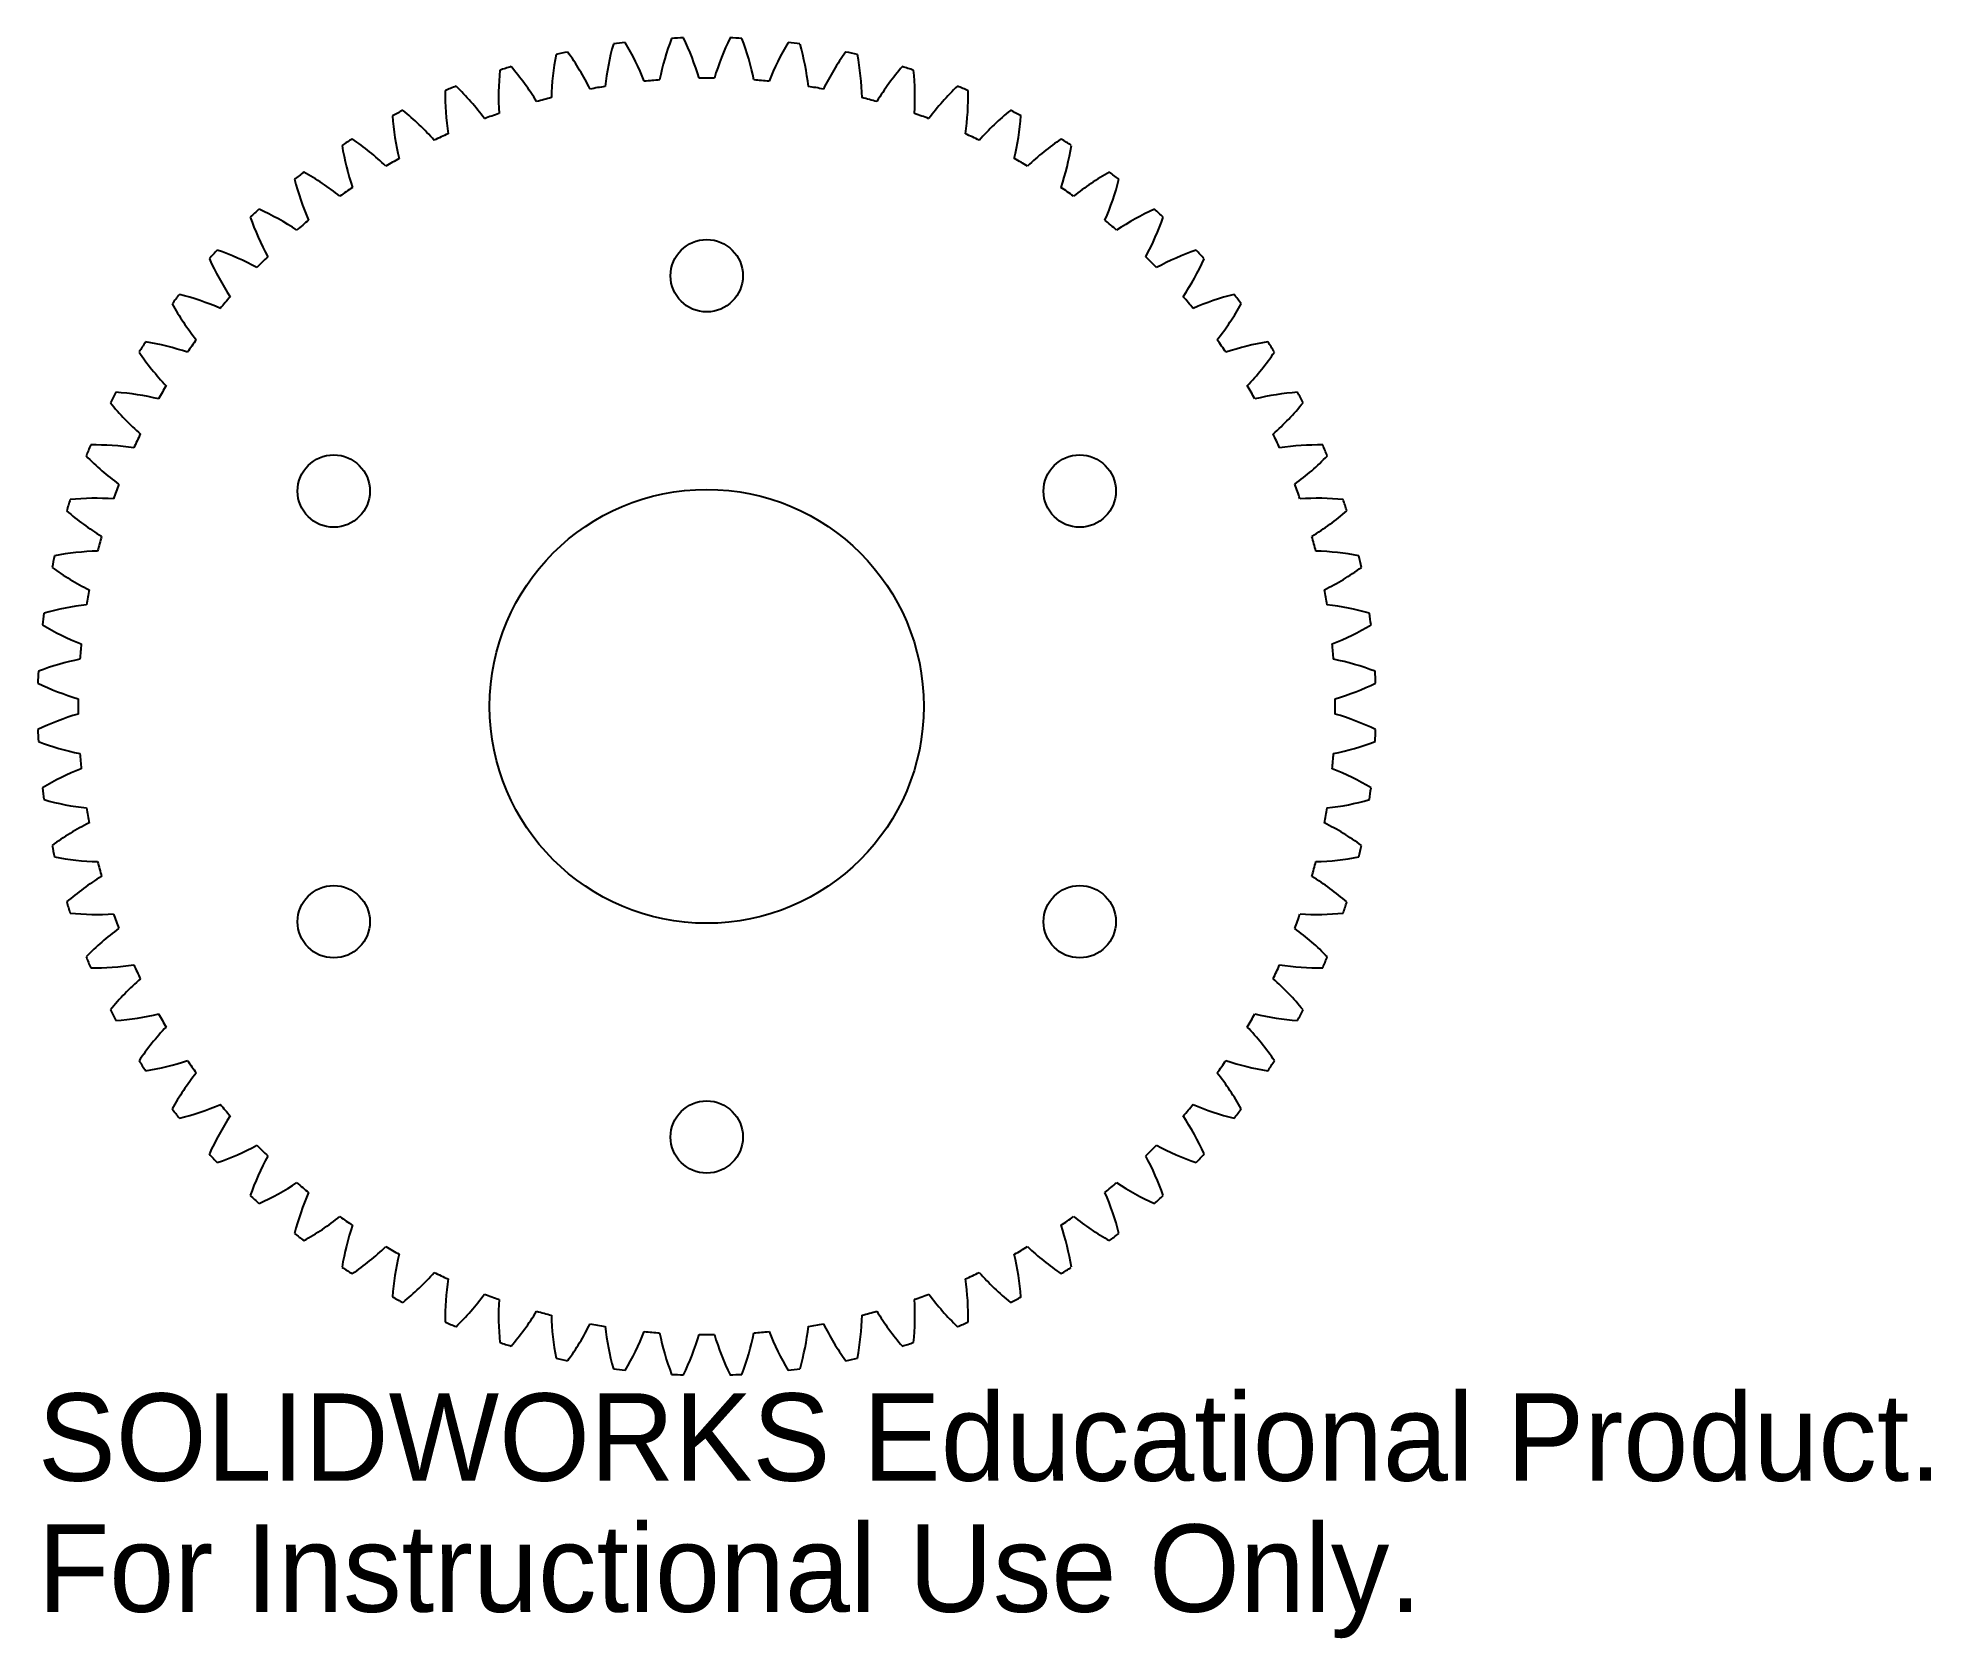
# Model space of a CAD drawing. Header units: millimetres. Extents: x -37 to 68, y -52 to 37.
import ezdxf

# ---------------------------------------------------------------- set-up
doc = ezdxf.new("R2010")
doc.units = ezdxf.units.MM
doc.linetypes.add('SLD-Solid', pattern=[0])
doc.styles.add('SLDTEXTSTYLE0', font='Arail.ttf')

msp = doc.modelspace()

# ---------------------------------------------------------------- linework, layer by layer
at = {"color": 7, "linetype": 'SLD-Solid', "lineweight": 25}
for centre, radius in [((0, 23.82), 2), ((-20.62, 11.91), 2), ((20.62, 11.91), 2), ((0, 0), 12), ((-20.62, -11.91), 2), ((20.62, -11.91), 2), ((0, -23.82), 2)]:
    msp.add_circle(centre, radius, dxfattribs=at)
for centre, radius, start, end in [((8.69, 32.69), 14.4, 164.0928, 173.6222), ((0, 0), 37, 96.9928, 98.0072), ((-16.86, 29.33), 14.4, 21.3778, 30.9072), ((11.51, 31.81), 14.4, 159.0928, 168.6222), ((0, 0), 37, 91.9928, 93.0072), ((-14.24, 30.69), 14.4, 16.3778, 25.9072), ((14.24, 30.69), 14.4, 154.0928, 163.6222), ((0, 0), 37, 86.9928, 88.0072), ((-11.51, 31.81), 14.4, 11.3778, 20.9072), ((16.86, 29.33), 14.4, 149.0928, 158.6222), ((0, 0), 37, 81.9928, 83.0072), ((-8.69, 32.69), 14.4, 6.3778, 15.9072), ((5.81, 33.33), 14.4, 169.0928, 178.6222), ((0, 0), 37, 101.9928, 103.0072), ((-19.35, 27.75), 14.4, 26.3778, 35.9072), ((19.35, 27.75), 14.4, 144.0928, 153.6222), ((0, 0), 37, 76.9928, 78.0072), ((-5.81, 33.33), 14.4, 1.3778, 10.9072), ((2.89, 33.71), 14.4, 174.0928, 183.6222), ((0, 0), 37, 106.9928, 108.0072), ((-21.7, 25.96), 14.4, 31.3778, 40.9072), ((0, 0), 34.75, 94.3012, 95.6988), ((0, 0), 34.75, 89.3012, 90.6988), ((0, 0), 34.75, 84.3012, 85.6988), ((21.7, 25.96), 14.4, 139.0928, 148.6222), ((0, 0), 37, 71.9928, 73.0072), ((-2.89, 33.71), 14.4, 356.3778, 5.9072), ((0, 0), 37, 111.9928, 113.0072), ((-0.06, 33.83), 14.4, 179.0928, 188.6222), ((-23.88, 23.97), 14.4, 36.3778, 45.9072), ((0, 0), 34.75, 104.3012, 105.6988), ((0, 0), 34.75, 99.3012, 100.6988), ((0, 0), 34.75, 79.3012, 80.6988), ((0, 0), 34.75, 74.3012, 75.6988), ((23.88, 23.97), 14.4, 134.0928, 143.6222), ((0, 0), 37, 66.9928, 68.0072), ((0.06, 33.83), 14.4, 351.3778, 0.9072), ((0, 0), 37, 116.9928, 118.0072), ((-3.01, 33.69), 14.4, 184.0928, 193.6222), ((-25.87, 21.79), 14.4, 41.3778, 50.9072), ((0, 0), 34.75, 109.3012, 110.6988), ((0, 0), 34.75, 69.3012, 70.6988), ((25.87, 21.79), 14.4, 129.0928, 138.6222), ((0, 0), 37, 61.9928, 63.0072), ((3.01, 33.69), 14.4, 346.3778, 355.9072), ((0, 0), 34.75, 114.3012, 115.6988), ((0, 0), 34.75, 64.3012, 65.6988), ((0, 0), 37, 121.9928, 123.0072), ((-5.94, 33.3), 14.4, 189.0928, 198.6222), ((-27.67, 19.46), 14.4, 46.3778, 55.9072), ((27.67, 19.46), 14.4, 124.0928, 133.6222), ((5.94, 33.3), 14.4, 341.3778, 350.9072), ((0, 0), 37, 56.9928, 58.0072), ((0, 0), 37, 126.9928, 128.0072), ((-29.27, 16.97), 14.4, 51.3778, 60.9072), ((0, 0), 34.75, 119.3012, 120.6988), ((0, 0), 34.75, 59.3012, 60.6988), ((29.27, 16.97), 14.4, 119.0928, 128.6222), ((0, 0), 37, 51.9928, 53.0072), ((-8.82, 32.66), 14.4, 194.0928, 203.6222), ((0, 0), 34.75, 124.3012, 125.6988), ((0, 0), 34.75, 54.3012, 55.6988), ((8.82, 32.66), 14.4, 336.3778, 345.9072), ((0, 0), 37, 131.9928, 133.0072), ((-30.63, 14.35), 14.4, 56.3778, 65.9072), ((30.63, 14.35), 14.4, 114.0928, 123.6222), ((0, 0), 37, 46.9928, 48.0072), ((-11.63, 31.77), 14.4, 199.0928, 208.6222), ((0, 0), 34.75, 129.3012, 130.6988), ((0, 0), 34.75, 49.3012, 50.6988), ((11.63, 31.77), 14.4, 331.3778, 340.9072), ((0, 0), 37, 136.9928, 138.0072), ((-31.77, 11.63), 14.4, 61.3778, 70.9072), ((31.77, 11.63), 14.4, 109.0928, 118.6222), ((0, 0), 37, 41.9928, 43.0072), ((-14.35, 30.63), 14.4, 204.0928, 213.6222), ((0, 0), 34.75, 134.3012, 135.6988), ((0, 0), 34.75, 44.3012, 45.6988), ((14.35, 30.63), 14.4, 326.3778, 335.9072), ((0, 0), 37, 141.9928, 143.0072), ((-16.97, 29.27), 14.4, 209.0928, 218.6222), ((-32.66, 8.82), 14.4, 66.3778, 75.9072), ((0, 0), 34.75, 139.3012, 140.6988), ((0, 0), 34.75, 39.3012, 40.6988), ((32.66, 8.82), 14.4, 104.0928, 113.6222), ((16.97, 29.27), 14.4, 321.3778, 330.9072), ((0, 0), 37, 36.9928, 38.0072), ((0, 0), 37, 146.9928, 148.0072), ((-33.3, 5.94), 14.4, 71.3778, 80.9072), ((0, 0), 34.75, 144.3012, 145.6988), ((0, 0), 34.75, 34.3012, 35.6988), ((33.3, 5.94), 14.4, 99.0928, 108.6222), ((0, 0), 37, 31.9928, 33.0072), ((-19.46, 27.67), 14.4, 214.0928, 223.6222), ((19.46, 27.67), 14.4, 316.3778, 325.9072), ((0, 0), 37, 151.9928, 153.0072), ((-21.79, 25.87), 14.4, 219.0928, 228.6222), ((-33.69, 3.01), 14.4, 76.3778, 85.9072), ((0, 0), 34.75, 149.3012, 150.6988), ((0, 0), 34.75, 29.3012, 30.6988), ((33.69, 3.01), 14.4, 94.0928, 103.6222), ((21.79, 25.87), 14.4, 311.3778, 320.9072), ((0, 0), 37, 26.9928, 28.0072), ((0, 0), 34.75, 154.3012, 155.6988), ((0, 0), 34.75, 24.3012, 25.6988), ((0, 0), 37, 156.9928, 158.0072), ((-23.97, 23.88), 14.4, 224.0928, 233.6222), ((-33.83, 0.06), 14.4, 81.3778, 90.9072), ((33.83, 0.06), 14.4, 89.0928, 98.6222), ((23.97, 23.88), 14.4, 306.3778, 315.9072), ((0, 0), 37, 21.9928, 23.0072), ((-33.71, -2.89), 14.4, 86.3778, 95.9072), ((0, 0), 34.75, 159.3012, 160.6988), ((0, 0), 34.75, 19.3012, 20.6988), ((33.71, -2.89), 14.4, 84.0928, 93.6222), ((0, 0), 37, 161.9928, 163.0072), ((-25.96, 21.7), 14.4, 229.0928, 238.6222), ((25.96, 21.7), 14.4, 301.3778, 310.9072), ((0, 0), 37, 16.9928, 18.0072), ((-33.33, -5.81), 14.4, 91.3778, 100.9072), ((0, 0), 34.75, 164.3012, 165.6988), ((0, 0), 34.75, 14.3012, 15.6988), ((33.33, -5.81), 14.4, 79.0928, 88.6222), ((0, 0), 37, 166.9928, 168.0072), ((-27.75, 19.35), 14.4, 234.0928, 243.6222), ((27.75, 19.35), 14.4, 296.3778, 305.9072), ((0, 0), 37, 11.9928, 13.0072), ((0, 0), 34.75, 169.3012, 170.6988), ((0, 0), 34.75, 9.3012, 10.6988), ((-32.69, -8.69), 14.4, 96.3778, 105.9072), ((32.69, -8.69), 14.4, 74.0928, 83.6222), ((0, 0), 37, 171.9928, 173.0072), ((-29.33, 16.86), 14.4, 239.0928, 248.6222), ((29.33, 16.86), 14.4, 291.3778, 300.9072), ((0, 0), 37, 6.9928, 8.0072), ((0, 0), 34.75, 174.3012, 175.6988), ((0, 0), 34.75, 4.3012, 5.6988), ((-31.81, -11.51), 14.4, 101.3778, 110.9072), ((31.81, -11.51), 14.4, 69.0928, 78.6222), ((0, 0), 37, 176.9928, 178.0072), ((-30.69, 14.24), 14.4, 244.0928, 253.6222), ((30.69, 14.24), 14.4, 286.3778, 295.9072), ((0, 0), 37, 1.9928, 3.0072), ((0, 0), 34.75, 179.3012, 180.6988), ((0, 0), 34.75, 359.3012, 0.6988), ((-30.69, -14.24), 14.4, 106.3778, 115.9072), ((30.69, -14.24), 14.4, 64.0928, 73.6222), ((0, 0), 37, 181.9928, 183.0072), ((-31.81, 11.51), 14.4, 249.0928, 258.6222), ((31.81, 11.51), 14.4, 281.3778, 290.9072), ((0, 0), 37, 356.9928, 358.0072), ((0, 0), 34.75, 184.3012, 185.6988), ((0, 0), 34.75, 354.3012, 355.6988), ((-29.33, -16.86), 14.4, 111.3778, 120.9072), ((29.33, -16.86), 14.4, 59.0928, 68.6222), ((0, 0), 37, 186.9928, 188.0072), ((-32.69, 8.69), 14.4, 254.0928, 263.6222), ((32.69, 8.69), 14.4, 276.3778, 285.9072), ((0, 0), 37, 351.9928, 353.0072), ((0, 0), 34.75, 189.3012, 190.6988), ((0, 0), 34.75, 349.3012, 350.6988), ((-27.75, -19.35), 14.4, 116.3778, 125.9072), ((27.75, -19.35), 14.4, 54.0928, 63.6222), ((0, 0), 37, 191.9928, 193.0072), ((-33.33, 5.81), 14.4, 259.0928, 268.6222), ((33.33, 5.81), 14.4, 271.3778, 280.9072), ((0, 0), 37, 346.9928, 348.0072), ((-25.96, -21.7), 14.4, 121.3778, 130.9072), ((0, 0), 34.75, 194.3012, 195.6988), ((0, 0), 34.75, 344.3012, 345.6988), ((25.96, -21.7), 14.4, 49.0928, 58.6222), ((0, 0), 37, 196.9928, 198.0072), ((-33.71, 2.89), 14.4, 264.0928, 273.6222), ((0, 0), 34.75, 199.3012, 200.6988), ((0, 0), 34.75, 339.3012, 340.6988), ((33.71, 2.89), 14.4, 266.3778, 275.9072), ((0, 0), 37, 341.9928, 343.0072), ((-23.97, -23.88), 14.4, 126.3778, 135.9072), ((23.97, -23.88), 14.4, 44.0928, 53.6222), ((0, 0), 37, 201.9928, 203.0072), ((-33.83, -0.06), 14.4, 269.0928, 278.6222), ((0, 0), 34.75, 204.3012, 205.6988), ((0, 0), 34.75, 334.3012, 335.6988), ((33.83, -0.06), 14.4, 261.3778, 270.9072), ((0, 0), 37, 336.9928, 338.0072), ((-21.79, -25.87), 14.4, 131.3778, 140.9072), ((21.79, -25.87), 14.4, 39.0928, 48.6222), ((0, 0), 37, 206.9928, 208.0072), ((-33.69, -3.01), 14.4, 274.0928, 283.6222), ((-19.46, -27.67), 14.4, 136.3778, 145.9072), ((0, 0), 34.75, 209.3012, 210.6988), ((0, 0), 34.75, 329.3012, 330.6988), ((19.46, -27.67), 14.4, 34.0928, 43.6222), ((33.69, -3.01), 14.4, 256.3778, 265.9072), ((0, 0), 37, 331.9928, 333.0072), ((0, 0), 37, 211.9928, 213.0072), ((-33.3, -5.94), 14.4, 279.0928, 288.6222), ((0, 0), 34.75, 214.3012, 215.6988), ((0, 0), 34.75, 324.3012, 325.6988), ((33.3, -5.94), 14.4, 251.3778, 260.9072), ((0, 0), 37, 326.9928, 328.0072), ((-16.97, -29.27), 14.4, 141.3778, 150.9072), ((16.97, -29.27), 14.4, 29.0928, 38.6222), ((0, 0), 37, 216.9928, 218.0072), ((-32.66, -8.82), 14.4, 284.0928, 293.6222), ((-14.35, -30.63), 14.4, 146.3778, 155.9072), ((0, 0), 34.75, 219.3012, 220.6988), ((0, 0), 34.75, 319.3012, 320.6988), ((14.35, -30.63), 14.4, 24.0928, 33.6222), ((32.66, -8.82), 14.4, 246.3778, 255.9072), ((0, 0), 37, 321.9928, 323.0072), ((0, 0), 37, 221.9928, 223.0072), ((-31.77, -11.63), 14.4, 289.0928, 298.6222), ((-11.63, -31.77), 14.4, 151.3778, 160.9072), ((0, 0), 34.75, 224.3012, 225.6988), ((0, 0), 34.75, 314.3012, 315.6988), ((11.63, -31.77), 14.4, 19.0928, 28.6222), ((31.77, -11.63), 14.4, 241.3778, 250.9072), ((0, 0), 37, 316.9928, 318.0072), ((0, 0), 37, 226.9928, 228.0072), ((-30.63, -14.35), 14.4, 294.0928, 303.6222), ((-8.82, -32.66), 14.4, 156.3778, 165.9072), ((0, 0), 34.75, 229.3012, 230.6988), ((0, 0), 34.75, 309.3012, 310.6988), ((8.82, -32.66), 14.4, 14.0928, 23.6222), ((30.63, -14.35), 14.4, 236.3778, 245.9072), ((0, 0), 37, 311.9928, 313.0072), ((-29.27, -16.97), 14.4, 299.0928, 308.6222), ((0, 0), 34.75, 234.3012, 235.6988), ((0, 0), 34.75, 304.3012, 305.6988), ((29.27, -16.97), 14.4, 231.3778, 240.9072), ((0, 0), 37, 231.9928, 233.0072), ((-5.94, -33.3), 14.4, 161.3778, 170.9072), ((5.94, -33.3), 14.4, 9.0928, 18.6222), ((0, 0), 37, 306.9928, 308.0072), ((-27.67, -19.46), 14.4, 304.0928, 313.6222), ((0, 0), 34.75, 239.3012, 240.6988), ((-3.01, -33.69), 14.4, 166.3778, 175.9072), ((0, 0), 34.75, 299.3012, 300.6988), ((3.01, -33.69), 14.4, 4.0928, 13.6222), ((27.67, -19.46), 14.4, 226.3778, 235.9072), ((0, 0), 37, 236.9928, 238.0072), ((-25.87, -21.79), 14.4, 309.0928, 318.6222), ((0, 0), 34.75, 244.3012, 245.6988), ((0, 0), 34.75, 294.3012, 295.6988), ((25.87, -21.79), 14.4, 221.3778, 230.9072), ((0, 0), 37, 301.9928, 303.0072), ((-0.06, -33.83), 14.4, 171.3778, 180.9072), ((0.06, -33.83), 14.4, 359.0928, 8.6222), ((0, 0), 37, 241.9928, 243.0072), ((-23.88, -23.97), 14.4, 314.0928, 323.6222), ((0, 0), 34.75, 249.3012, 250.6988), ((2.89, -33.71), 14.4, 176.3778, 185.9072), ((-21.7, -25.96), 14.4, 319.0928, 328.6222), ((0, 0), 34.75, 254.3012, 255.6988), ((0, 0), 34.75, 284.3012, 285.6988), ((21.7, -25.96), 14.4, 211.3778, 220.9072), ((-2.89, -33.71), 14.4, 354.0928, 3.6222), ((0, 0), 34.75, 289.3012, 290.6988), ((23.88, -23.97), 14.4, 216.3778, 225.9072), ((0, 0), 37, 296.9928, 298.0072), ((0, 0), 37, 246.9928, 248.0072), ((5.81, -33.33), 14.4, 181.3778, 190.9072), ((-19.35, -27.75), 14.4, 324.0928, 333.6222), ((0, 0), 34.75, 259.3012, 260.6988), ((8.69, -32.69), 14.4, 186.3778, 195.9072), ((-8.69, -32.69), 14.4, 344.0928, 353.6222), ((0, 0), 34.75, 279.3012, 280.6988), ((19.35, -27.75), 14.4, 206.3778, 215.9072), ((-5.81, -33.33), 14.4, 349.0928, 358.6222), ((0, 0), 37, 291.9928, 293.0072), ((0, 0), 37, 251.9928, 253.0072), ((-16.86, -29.33), 14.4, 329.0928, 338.6222), ((0, 0), 34.75, 264.3012, 265.6988), ((11.51, -31.81), 14.4, 191.3778, 200.9072), ((-14.24, -30.69), 14.4, 334.0928, 343.6222), ((0, 0), 34.75, 269.3012, 270.6988), ((14.24, -30.69), 14.4, 196.3778, 205.9072), ((-11.51, -31.81), 14.4, 339.0928, 348.6222), ((0, 0), 34.75, 274.3012, 275.6988), ((16.86, -29.33), 14.4, 201.3778, 210.9072), ((0, 0), 37, 286.9928, 288.0072), ((0, 0), 37, 256.9928, 258.0072), ((0, 0), 37, 281.9928, 283.0072), ((0, 0), 37, 261.9928, 263.0072), ((0, 0), 37, 266.9928, 268.0072), ((0, 0), 37, 271.9928, 273.0072), ((0, 0), 37, 276.9928, 278.0072)]:
    msp.add_arc(centre, radius, start, end, dxfattribs=at)

# ---------------------------------------------------------------- texts
at = {"color": 7, "linetype": 'Continuous', "char_height": 4.8336, "attachment_point": 1, "style": 'SLDTEXTSTYLE0'}
for s, insert in [('SOLIDWORKS Educational Product.', (-36.98, -38)), ('For Instructional Use Only.', (-36.98, -45.25))]:
    msp.add_mtext(s, dxfattribs=dict(at, insert=insert))

doc.saveas('drawing.dxf')
